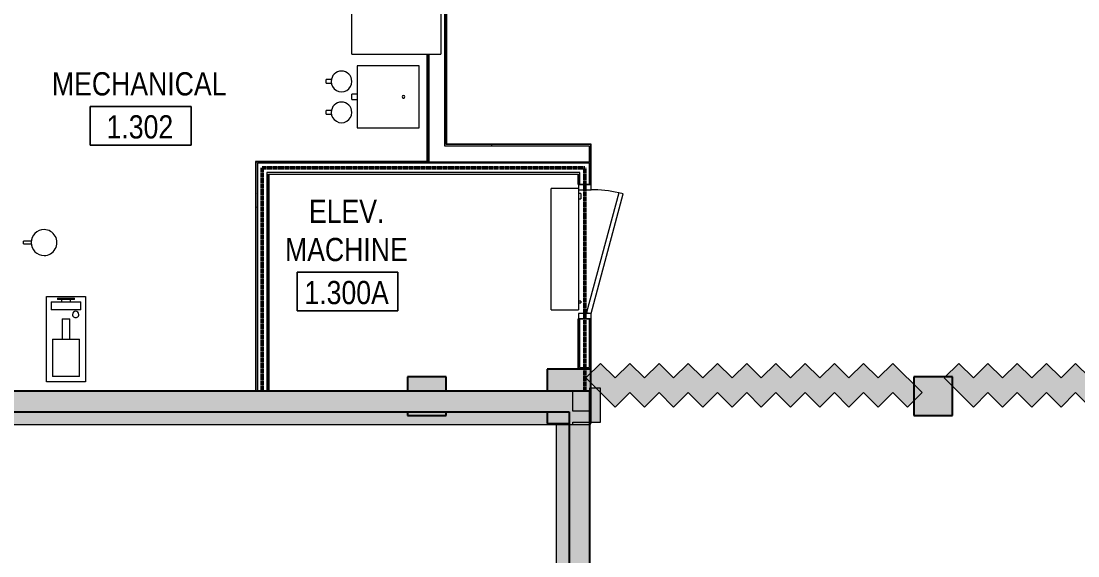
# Model space of a CAD drawing. Header units: inches. Extents: x -3640 to -1418, y -3630 to 137.
# Drawn here: x -3357.5 to -2948.4, y -1012.5 to -805.3 of the extents above; entities that cross this region are included whole.
import ezdxf

# ---------------------------------------------------------------- set-up
doc = ezdxf.new("R2010")
doc.units = ezdxf.units.IN
doc.header["$MEASUREMENT"] = 0
doc.linetypes.add('1 HOUR', pattern=[0.3125, 0.1875, -0.0625, 0, -0.0625])
for name, color, linetype, lineweight in [('A-AREA-IDEN', 2, 'Continuous', 9), ('A-DOOR', 31, 'Continuous', 13), ('A-DOOR-FRAM', 31, 'Continuous', 13), ('A-GENM', 13, 'Continuous', 9), ('A-WALL', 113, 'Continuous', 13), ('A-WALL-PATT', 111, 'Continuous', 13), ('I-WALL', 2, 'Continuous', 13), ('L-SITE-WALL', 31, 'Continuous', 13), ('M-EQPM', 50, 'Continuous', 9), ('M-HVAC-DUCT', 70, 'Continuous', 13), ('S-COLS', 52, 'Continuous', 13)]:
    doc.layers.add(name, color=color, linetype=linetype, lineweight=lineweight)
doc.styles.add('Arial Narrow', font='ARIALN.TTF', dxfattribs={"height": 9})
pattern_1 = [(0, (0, 0), (30.72, 7.68), [1.267, -21.773, 1.267, -21.773, -122.88]), (0, (0, 0), (30.72, 7.68), [-46.08, 1.267, -44.813, 1.267, -21.773, -53.76]), (0, (0, 0), (30.72, 7.68), [-115.2, 1.267, -14.093, 1.267, -37.133]), (120, (11.52, 3.84), (-22.011075, 22.7643), [1.267, -21.773, 1.267, -21.773, -122.88]), (120, (11.52, 3.84), (-22.011075, 22.7643), [-46.08, 1.267, -44.813, 1.267, -21.773, -53.76]), (120, (11.52, 3.84), (-22.011075, 22.7643), [-115.2, 1.267, -14.093, 1.267, -37.133]), (240, (15.36, 19.2), (-8.708925, -30.4443), [1.267, -21.773, 1.267, -21.773, -122.88]), (240, (15.36, 19.2), (-8.708925, -30.4443), [-46.08, 1.267, -44.813, 1.267, -21.773, -53.76]), (240, (15.36, 19.2), (-8.708925, -30.4443), [-115.2, 1.267, -14.093, 1.267, -37.133])]

# ---------------------------------------------------------------- blocks, each defined once
blk = doc.blocks.new('15830016-STRUCT_MARTINEZ-MOORE_CENTRAL_v2018_rvt-1-DIMENSION PLAN - LEVEL 1 _567_ - 2__ - CAD')
at = {"layer": 'A-WALL-PATT', "lineweight": 20}
h = blk.add_hatch(color=10, dxfattribs=at)
h.paths.add_polyline_path([(-3577.4, -956.64), (-3515.4, -956.64), (-3515.4, -948.64), (-3577.4, -948.64)], flags=0)
h.paths.add_polyline_path([(-3464.89, -956.64), (-3145.4, -956.64), (-3145.4, -948.64), (-3471.4, -948.64), (-3471.4, -956.64)], flags=0)
h = blk.add_hatch(color=10, dxfattribs=at)
h.paths.add_polyline_path([(-3145.4, -1416.64), (-3137.4, -1416.64), (-3137.4, -1372.64), (-3145.4, -1372.64)], flags=0)
h.paths.add_polyline_path([(-3137.4, -1324.64), (-3137.4, -1264.64), (-3145.4, -1264.64), (-3145.4, -1324.64), (-3140.26, -1324.64)], flags=0)
h.paths.add_polyline_path([(-3145.4, -1216.64), (-3137.4, -1216.64), (-3137.4, -1156.64), (-3145.4, -1156.64), (-3145.4, -1192.64)], flags=0)
h.paths.add_polyline_path([(-3137.4, -1108.64), (-3137.4, -948.64), (-3145.4, -948.64), (-3145.4, -1108.64), (-3140.26, -1108.64)], flags=0)
at = {"layer": 'S-COLS', "lineweight": 5}
h = blk.add_hatch(color=50, dxfattribs=at)
h.paths.add_polyline_path([(-3136.9, -961.14), (-3136.9, -940.14), (-3153.9, -940.14), (-3153.9, -948.64), (-3137.4, -948.64), (-3137.4, -961.14)], flags=0)
h.paths.add_polyline_path([(-3153.9, -961.14), (-3145.4, -961.14), (-3145.4, -956.64), (-3153.9, -956.64)], flags=0)
h = blk.add_hatch(color=50, dxfattribs=at)
h.paths.add_polyline_path([(-3207.9, -958.14), (-3192.9, -958.14), (-3192.9, -956.64), (-3207.9, -956.64)], flags=0)
h.paths.add_polyline_path([(-3207.9, -948.64), (-3192.9, -948.64), (-3192.9, -943.14), (-3207.9, -943.14)], flags=0)
blk.add_hatch(color=50, dxfattribs=at).paths.add_polyline_path([(-2996.9, -958.14), (-2996.9, -943.14), (-3011.9, -943.14), (-3011.9, -958.14)], flags=0)
at = {"layer": 'L-SITE-WALL', "color": 253, "lineweight": 25}
for p, q in [((-3207.9, -948.64), (-3388.9, -948.64)), ((-3192.9, -948.64), (-3207.9, -948.64)), ((-3153.9, -948.64), (-3192.9, -948.64)), ((-3145.4, -948.64), (-3153.9, -948.64)), ((-3137.4, -948.64), (-3145.4, -948.64)), ((-3137.4, -961.14), (-3137.4, -948.64)), ((-3388.9, -956.64), (-3207.9, -956.64)), ((-3207.9, -956.64), (-3192.9, -956.64)), ((-3192.9, -956.64), (-3153.9, -956.64)), ((-3153.9, -956.64), (-3145.4, -956.64)), ((-3145.4, -956.64), (-3145.4, -961.14)), ((-3145.4, -961.14), (-3145.4, -1108.64)), ((-3137.4, -1108.64), (-3137.4, -961.14))]:
    blk.add_line(p, q, dxfattribs=at)
at = {"layer": 'S-COLS', "color": 253, "lineweight": 25}
for p, q in [((-3136.9, -940.14), (-3153.9, -940.14)), ((-3153.9, -940.14), (-3153.9, -948.64)), ((-3136.9, -961.14), (-3136.9, -940.14)), ((-3192.9, -943.14), (-3207.9, -943.14)), ((-3207.9, -943.14), (-3207.9, -948.64)), ((-3192.9, -948.64), (-3192.9, -943.14)), ((-2996.9, -943.14), (-3011.9, -943.14)), ((-3011.9, -943.14), (-3011.9, -958.14)), ((-2996.9, -958.14), (-2996.9, -943.14)), ((-3207.9, -956.64), (-3207.9, -958.14)), ((-3192.9, -958.14), (-3192.9, -956.64)), ((-3153.9, -956.64), (-3153.9, -961.14)), ((-3207.9, -958.14), (-3192.9, -958.14)), ((-3153.9, -961.14), (-3145.4, -961.14)), ((-3137.4, -961.14), (-3136.9, -961.14)), ((-3011.9, -958.14), (-2996.9, -958.14))]:
    blk.add_line(p, q, dxfattribs=at)
at = {"layer": 'S-COLS', "color": 9}
for p, q in [((-3207.9, -948.64), (-3192.9, -948.64)), ((-3153.9, -948.64), (-3145.4, -948.64)), ((-3145.4, -948.64), (-3137.4, -948.64)), ((-3137.4, -948.64), (-3137.4, -961.14)), ((-3192.9, -956.64), (-3207.9, -956.64)), ((-3145.4, -956.64), (-3153.9, -956.64)), ((-3145.4, -961.14), (-3145.4, -956.64))]:
    blk.add_line(p, q, dxfattribs=at)
blk = doc.blocks.new('Pump_Condensate_Elect-BSALS - Pump_Condensate_Elect-BSALS 2-2045264-DIMENSION PLAN - LEVEL 1 _567_ - 2__ - CAD')
at = {"layer": 'M-EQPM', "color": 250}
for p, q in [((24, 12), (0, 12)), ((0, 12), (0, -12)), ((24, -12), (24, 12)), ((36, 6.75), (33.9, 6.75)), ((33.9, 5.25), (36, 5.25)), ((36, 6.75), (36, 5.25)), ((26.01, 1), (24, 1)), ((26.01, 1), (26.01, -1)), ((24, -1), (26.01, -1)), ((36, -5.25), (33.9, -5.25)), ((33.9, -6.75), (36, -6.75)), ((36, -5.25), (36, -6.75)), ((0, -12), (24, -12))]:
    blk.add_line(p, q, dxfattribs=at)
for centre, radius, start, end in [((30, 6), 4, 360, 180), ((30, 6), 4, 180, 360), ((6, 0), 0.5, 360, 180), ((6, 0), 0.5, 180, 360), ((30, -6), 4, 360, 180), ((30, -6), 4, 180, 360)]:
    blk.add_arc(centre, radius, start, end, dxfattribs=at)
blk = doc.blocks.new('Pump_Centrifugal_BaseMounted-BSALS - Standard-2305872-DIMENSION PLAN - LEVEL 1 _567_ - 2__ - CAD')
at = {"layer": 'M-EQPM', "color": 1}
for p, q in [((0, 0), (0, 33)), ((0, 33), (15, 33)), ((15, 33), (15, 0)), ((2.25, 31), (2.25, 16.5)), ((2.25, 31), (12.75, 31)), ((12.75, 16.5), (12.75, 31)), ((12.75, 16.5), (2.25, 16.5)), ((6, 16.5), (6, 8.65625)), ((9, 8.65625), (9, 16.5)), ((9, 8.65625), (6, 8.65625)), ((1.75, 5.15625), (1.75, 2.03125)), ((1.75, 5.15625), (13.25, 5.15625)), ((13.25, 2.03125), (13.25, 5.15625)), ((13.25, 2.03125), (1.75, 2.03125)), ((4.25, 1.09375), (4.25, 0.59375)), ((4.25, 1.09375), (10.75, 1.09375)), ((10.75, 0.59375), (4.25, 0.59375)), ((5.75, 2.03125), (5.75, 1.09375)), ((9.25, 1.09375), (9.25, 2.03125)), ((10.75, 0.59375), (10.75, 1.09375)), ((15, 0), (0, 0))]:
    blk.add_line(p, q, dxfattribs=at)
for start, end in [(360, 180), (180, 360)]:
    blk.add_arc((3.75, 6.90625), 1.25, start, end, dxfattribs=at)
blk = doc.blocks.new('WaterTreatment_BSALS - WaterTreatment_BSALS-2322438-DIMENSION PLAN - LEVEL 1 _567_ - 2__ - CAD')
at = {"layer": 'M-EQPM', "color": 250}
for p, q in [((-0.5, -4.93), (-0.5, -8)), ((0.5, -8), (-0.5, -8)), ((0.5, -8), (0.5, -4.93))]:
    blk.add_line(p, q, dxfattribs=at)
for start, end in [(360, 180), (180, 360)]:
    blk.add_arc((0, 0), 5, start, end, dxfattribs=at)
blk = doc.blocks.new('VRF-Wall Mounted-BSALS - 47x12x15-2578221-DIMENSION PLAN - LEVEL 1 _567_ - 2__ - CAD')
at = {"layer": 'M-EQPM', "color": 250}
for p, q in [((-3152.27, -917.14), (-3152.27, -870.14)), ((-3141.77, -870.14), (-3152.27, -870.14)), ((-3141.77, -870.14), (-3141.77, -917.14)), ((-3140.77, -872.14), (-3141.77, -872.14)), ((-3141.77, -874.14), (-3140.77, -874.14)), ((-3140.77, -872.14), (-3140.77, -874.14)), ((-3140.77, -913.77), (-3141.77, -913.77)), ((-3141.77, -914.52), (-3140.77, -914.52)), ((-3140.77, -913.77), (-3140.77, -914.52)), ((-3152.27, -917.14), (-3141.77, -917.14))]:
    blk.add_line(p, q, dxfattribs=at)
blk = doc.blocks.new('15830016-MECH_BSALS_CENTRAL_v2018_rvt-1-DIMENSION PLAN - LEVEL 1 _567_ - 2__ - CAD')
at = {"layer": 'M-HVAC-DUCT', "color": 1, "lineweight": 9}
for p, q in [((-3229.52, -818.09), (-3229.52, -782.09)), ((-3195.02, -782.09), (-3195.02, -818.09)), ((-3229.52, -818.09), (-3195.02, -818.09))]:
    blk.add_line(p, q, dxfattribs=at)
at = {"color": 250, "lineweight": 9}
for name, p, rotation in [('Pump_Condensate_Elect-BSALS - Pump_Condensate_Elect-BSALS 2-2045264-DIMENSION PLAN - LEVEL 1 _567_ - 2__ - CAD', (-3203.47, -834.67), 180), ('WaterTreatment_BSALS - WaterTreatment_BSALS-2322438-DIMENSION PLAN - LEVEL 1 _567_ - 2__ - CAD', (-3348.64, -891.1), 269.9999999999995), ('Pump_Centrifugal_BaseMounted-BSALS - Standard-2305872-DIMENSION PLAN - LEVEL 1 _567_ - 2__ - CAD', (-3332.65, -912.04), 180)]:
    blk.add_blockref(name, p, dxfattribs=dict(at, rotation=rotation))
blk.add_blockref('VRF-Wall Mounted-BSALS - 47x12x15-2578221-DIMENSION PLAN - LEVEL 1 _567_ - 2__ - CAD', (0, 0), dxfattribs=at)
blk = doc.blocks.new('Basic Wall _ B3-4 7_8_-BSALS - ___-3567865-DIMENSION PLAN - LEVEL 1 _567_ - 2__ - CAD')
at = {"layer": 'I-WALL', "lineweight": 20}
for p, q in [((-3141.9, -864.77), (-3141.77, -864.64)), ((-3141.9, -868.64), (-3141.9, -864.77)), ((-3141.77, -868.64), (-3141.9, -868.64)), ((-3141.9, -920.64), (-3141.77, -920.64)), ((-3141.9, -940.14), (-3141.9, -920.64))]:
    blk.add_line(p, q, dxfattribs=at)
blk = doc.blocks.new('Basic Wall _ B3-4 7_8_-BSALS - ___-3567864-DIMENSION PLAN - LEVEL 1 _567_ - 2__ - CAD')
at = {"layer": 'I-WALL', "lineweight": 20}
for p, q in [((-3136.9, -859.77), (-3136.77, -859.64)), ((-3136.77, -868.64), (-3136.77, -859.64)), ((-3136.77, -868.64), (-3136.9, -868.64)), ((-3136.9, -920.64), (-3136.77, -920.64)), ((-3136.77, -940.14), (-3136.77, -920.64)), ((-3136.77, -940.14), (-3136.9, -940.14))]:
    blk.add_line(p, q, dxfattribs=at)
blk = doc.blocks.new('Door-A1_1-BSALS1 - A1_1-48x84-BSALS-2566390-DIMENSION PLAN - LEVEL 1 _567_ - 2__ - CAD')
at = {"layer": 'A-DOOR', "lineweight": 20}
for p, q in [((-22.36, 14.86), (-22.82, 13.17)), ((-22.82, 13.17), (23.55, 0.75)), ((24, 2.44), (-22.36, 14.86)), ((23.55, 0.75), (24, 2.44))]:
    blk.add_line(p, q, dxfattribs=at)
at = {"layer": 'A-DOOR', "lineweight": 9}
blk.add_arc((24, 2.58), 48, 167.2539, 180.1703, dxfattribs=at)
at = {"layer": 'A-DOOR-FRAM', "lineweight": 20}
for p, q in [((-24, 2.44), (-26, 2.44)), ((-26, 2.44), (-26, -2.44)), ((-24, -2.44), (-24, 2.44)), ((26, 2.44), (24, 2.44)), ((24, 2.44), (24, -2.44)), ((26, -2.44), (26, 2.44)), ((-26, -2.44), (-24.5, -2.44)), ((24, -2.44), (26, -2.44))]:
    blk.add_line(p, q, dxfattribs=at)
blk = doc.blocks.new('Archery Screen - Archery Screen-1837861-DIMENSION PLAN - LEVEL 1 _567_ - 2__ - CAD')
at = {"layer": 'A-WALL', "lineweight": 20}
h = blk.add_hatch(color=10, dxfattribs=at)
h.paths.add_polyline_path([(-2954.91, -954.87), (-2949.25, -949.21), (-2943.59, -954.87), (-2937.94, -949.21), (-2932.28, -954.87), (-2926.62, -949.21), (-2920.97, -954.87), (-2915.31, -949.21), (-2909.65, -954.87), (-2903.99, -949.21), (-2898.34, -954.87), (-2892.68, -949.21), (-2887.02, -954.87), (-2881.37, -949.21), (-2875.71, -954.87), (-2870.05, -949.21), (-2864.4, -954.87), (-2858.74, -949.21), (-2853.08, -954.87), (-2847.43, -949.21), (-2841.77, -954.87), (-2836.11, -949.21), (-2830.46, -954.87), (-2824.8, -949.21), (-2819.14, -954.87), (-2813.49, -949.21), (-2824.8, -937.9), (-2830.46, -943.55), (-2836.11, -937.9), (-2841.77, -943.55), (-2847.43, -937.9), (-2853.08, -943.55), (-2858.74, -937.9), (-2864.4, -943.55), (-2870.05, -937.9), (-2875.71, -943.55), (-2881.37, -937.9), (-2887.02, -943.55), (-2892.68, -937.9), (-2898.34, -943.55), (-2903.99, -937.9), (-2909.65, -943.55), (-2915.31, -937.9), (-2920.97, -943.55), (-2926.62, -937.9), (-2932.28, -943.55), (-2937.94, -937.9), (-2943.59, -943.55), (-2949.25, -937.9), (-2954.91, -943.55), (-2960.56, -937.9), (-2966.22, -943.55), (-2971.88, -937.9), (-2977.53, -943.55), (-2983.19, -937.9), (-2988.85, -943.55), (-2994.5, -937.9), (-3000.16, -943.55), (-2988.85, -954.87), (-2983.19, -949.21), (-2977.53, -954.87), (-2971.88, -949.21), (-2966.22, -954.87), (-2960.56, -949.21)], flags=0)
h.paths.add_polyline_path([(-3093.59, -954.87), (-3087.93, -949.21), (-3082.27, -954.87), (-3076.62, -949.21), (-3070.96, -954.87), (-3065.3, -949.21), (-3059.65, -954.87), (-3053.99, -949.21), (-3048.33, -954.87), (-3042.68, -949.21), (-3037.02, -954.87), (-3031.36, -949.21), (-3025.69, -954.85), (-3020.05, -949.21), (-3014.39, -954.87), (-3008.74, -949.21), (-3020.05, -937.9), (-3025.71, -943.55), (-3031.36, -937.9), (-3037.02, -943.55), (-3042.68, -937.9), (-3048.33, -943.55), (-3053.99, -937.9), (-3059.65, -943.55), (-3065.3, -937.9), (-3070.96, -943.55), (-3076.62, -937.9), (-3082.27, -943.55), (-3087.93, -937.9), (-3093.59, -943.55), (-3099.24, -937.9), (-3104.9, -943.55), (-3110.56, -937.9), (-3116.22, -943.55), (-3121.87, -937.9), (-3127.53, -943.55), (-3133.19, -937.9), (-3138.84, -943.55), (-3127.53, -954.87), (-3121.87, -949.21), (-3116.22, -954.87), (-3110.56, -949.21), (-3104.9, -954.87), (-3099.24, -949.21)], flags=0)
for p, q in [((-3133.19, -937.9), (-3138.84, -943.55)), ((-3127.53, -943.55), (-3133.19, -937.9)), ((-3121.87, -937.9), (-3127.53, -943.55)), ((-3116.22, -943.55), (-3121.87, -937.9)), ((-3110.56, -937.9), (-3116.22, -943.55)), ((-3104.9, -943.55), (-3110.56, -937.9)), ((-3099.24, -937.9), (-3104.9, -943.55)), ((-3093.59, -943.55), (-3099.24, -937.9)), ((-3087.93, -937.9), (-3093.59, -943.55)), ((-3082.27, -943.55), (-3087.93, -937.9)), ((-3076.62, -937.9), (-3082.27, -943.55)), ((-3070.96, -943.55), (-3076.62, -937.9)), ((-3065.3, -937.9), (-3070.96, -943.55)), ((-3059.65, -943.55), (-3065.3, -937.9)), ((-3053.99, -937.9), (-3059.65, -943.55)), ((-3048.33, -943.55), (-3053.99, -937.9)), ((-3042.68, -937.9), (-3048.33, -943.55)), ((-3037.02, -943.55), (-3042.68, -937.9)), ((-3031.36, -937.9), (-3037.02, -943.55)), ((-3025.71, -943.55), (-3031.36, -937.9)), ((-3020.05, -937.9), (-3025.71, -943.55)), ((-3008.74, -949.21), (-3020.05, -937.9)), ((-2994.5, -937.9), (-3000.16, -943.55)), ((-2988.85, -943.55), (-2994.5, -937.9)), ((-2983.19, -937.9), (-2988.85, -943.55)), ((-2977.53, -943.55), (-2983.19, -937.9)), ((-2971.88, -937.9), (-2977.53, -943.55)), ((-2966.22, -943.55), (-2971.88, -937.9)), ((-2960.56, -937.9), (-2966.22, -943.55)), ((-2954.91, -943.55), (-2960.56, -937.9)), ((-2949.25, -937.9), (-2954.91, -943.55)), ((-2943.59, -943.55), (-2949.25, -937.9)), ((-2937.94, -937.9), (-2943.59, -943.55)), ((-2932.28, -943.55), (-2937.94, -937.9)), ((-2926.62, -937.9), (-2932.28, -943.55)), ((-2920.97, -943.55), (-2926.62, -937.9)), ((-2915.31, -937.9), (-2920.97, -943.55)), ((-2909.65, -943.55), (-2915.31, -937.9)), ((-2903.99, -937.9), (-2909.65, -943.55)), ((-2898.34, -943.55), (-2903.99, -937.9)), ((-2892.68, -937.9), (-2898.34, -943.55)), ((-2887.02, -943.55), (-2892.68, -937.9)), ((-2881.37, -937.9), (-2887.02, -943.55)), ((-2875.71, -943.55), (-2881.37, -937.9)), ((-2870.05, -937.9), (-2875.71, -943.55)), ((-2864.4, -943.55), (-2870.05, -937.9)), ((-2858.74, -937.9), (-2864.4, -943.55)), ((-2853.08, -943.55), (-2858.74, -937.9)), ((-2847.43, -937.9), (-2853.08, -943.55)), ((-2841.77, -943.55), (-2847.43, -937.9)), ((-2836.11, -937.9), (-2841.77, -943.55)), ((-2830.46, -943.55), (-2836.11, -937.9)), ((-2824.8, -937.9), (-2830.46, -943.55)), ((-2813.49, -949.21), (-2824.8, -937.9)), ((-3138.84, -943.55), (-3127.53, -954.87)), ((-3000.16, -943.55), (-2988.85, -954.87)), ((-3127.53, -954.87), (-3121.87, -949.21)), ((-3121.87, -949.21), (-3116.22, -954.87)), ((-3116.22, -954.87), (-3110.56, -949.21)), ((-3110.56, -949.21), (-3104.9, -954.87)), ((-3104.9, -954.87), (-3099.24, -949.21)), ((-3099.24, -949.21), (-3093.59, -954.87)), ((-3093.59, -954.87), (-3087.93, -949.21)), ((-3087.93, -949.21), (-3082.27, -954.87)), ((-3082.27, -954.87), (-3076.62, -949.21)), ((-3076.62, -949.21), (-3070.96, -954.87)), ((-3070.96, -954.87), (-3065.3, -949.21)), ((-3065.3, -949.21), (-3059.65, -954.87)), ((-3059.65, -954.87), (-3053.99, -949.21)), ((-3053.99, -949.21), (-3048.33, -954.87)), ((-3048.33, -954.87), (-3042.68, -949.21)), ((-3042.68, -949.21), (-3037.02, -954.87)), ((-3037.02, -954.87), (-3031.36, -949.21)), ((-3031.36, -949.21), (-3025.71, -954.87)), ((-3025.71, -954.87), (-3020.05, -949.21)), ((-3020.05, -949.21), (-3014.39, -954.87)), ((-3014.39, -954.87), (-3008.74, -949.21)), ((-2988.85, -954.87), (-2983.19, -949.21)), ((-2983.19, -949.21), (-2977.53, -954.87)), ((-2977.53, -954.87), (-2971.88, -949.21)), ((-2971.88, -949.21), (-2966.22, -954.87)), ((-2966.22, -954.87), (-2960.56, -949.21)), ((-2960.56, -949.21), (-2954.91, -954.87)), ((-2954.91, -954.87), (-2949.25, -949.21)), ((-2949.25, -949.21), (-2943.59, -954.87)), ((-2943.59, -954.87), (-2937.94, -949.21)), ((-2937.94, -949.21), (-2932.28, -954.87)), ((-2932.28, -954.87), (-2926.62, -949.21)), ((-2926.62, -949.21), (-2920.97, -954.87)), ((-2920.97, -954.87), (-2915.31, -949.21)), ((-2915.31, -949.21), (-2909.65, -954.87)), ((-2909.65, -954.87), (-2903.99, -949.21)), ((-2903.99, -949.21), (-2898.34, -954.87)), ((-2898.34, -954.87), (-2892.68, -949.21)), ((-2892.68, -949.21), (-2887.02, -954.87)), ((-2887.02, -954.87), (-2881.37, -949.21)), ((-2881.37, -949.21), (-2875.71, -954.87)), ((-2875.71, -954.87), (-2870.05, -949.21)), ((-2870.05, -949.21), (-2864.4, -954.87)), ((-2864.4, -954.87), (-2858.74, -949.21)), ((-2858.74, -949.21), (-2853.08, -954.87)), ((-2853.08, -954.87), (-2847.43, -949.21)), ((-2847.43, -949.21), (-2841.77, -954.87)), ((-2841.77, -954.87), (-2836.11, -949.21)), ((-2836.11, -949.21), (-2830.46, -954.87)), ((-2830.46, -954.87), (-2824.8, -949.21)), ((-2824.8, -949.21), (-2819.14, -954.87)), ((-2819.14, -954.87), (-2813.49, -949.21))]:
    blk.add_line(p, q, dxfattribs=at)
blk = doc.blocks.new('Basic Wall _ B3-4 7_8_-BSALS - ___-3567967-DIMENSION PLAN - LEVEL 1 _567_ - 2__ - CAD')
at = {"layer": 'I-WALL', "lineweight": 20}
for p, q in [((-3261.77, -864.64), (-3261.65, -864.77)), ((-3261.65, -864.77), (-3261.65, -948.64))]:
    blk.add_line(p, q, dxfattribs=at)
blk = doc.blocks.new('Basic Wall _ B3-4 7_8_-BSALS - ___-3567966-DIMENSION PLAN - LEVEL 1 _567_ - 2__ - CAD')
at = {"layer": 'I-WALL', "lineweight": 20}
for q in [(-3266.65, -859.77), (-3266.77, -948.64)]:
    blk.add_line((-3266.77, -859.64), q, dxfattribs=at)
blk = doc.blocks.new('Basic Wall _ B3-4 7_8_-BSALS - ___-3567969-DIMENSION PLAN - LEVEL 1 _567_ - 2__ - CAD')
at = {"layer": 'I-WALL', "lineweight": 20}
for p, q in [((-3261.65, -864.77), (-3261.77, -864.64)), ((-3141.9, -864.77), (-3261.65, -864.77)), ((-3141.77, -864.64), (-3141.9, -864.77))]:
    blk.add_line(p, q, dxfattribs=at)
blk = doc.blocks.new('Basic Wall _ B3-4 7_8_-BSALS - ___-3567968-DIMENSION PLAN - LEVEL 1 _567_ - 2__ - CAD')
at = {"layer": 'I-WALL', "lineweight": 20}
for p, q in [((-3266.65, -859.77), (-3266.77, -859.64)), ((-3200.27, -859.64), (-3266.77, -859.64)), ((-3136.77, -859.64), (-3136.9, -859.77))]:
    blk.add_line(p, q, dxfattribs=at)
blk = doc.blocks.new('Basic Wall _ B6-7 1_4_-BSALS - ___-3569057-DIMENSION PLAN - LEVEL 1 _567_ - 2__ - CAD')
at = {"layer": 'I-WALL', "lineweight": 20}
for p, q in [((-3200.27, -782.09), (-3200.27, -780.64)), ((-3200.27, -859.64), (-3200.27, -818.09))]:
    blk.add_line(p, q, dxfattribs=at)
blk = doc.blocks.new('Basic Wall _ B6-7 1_4_-BSALS - ___-3569056-DIMENSION PLAN - LEVEL 1 _567_ - 2__ - CAD')
at = {"layer": 'I-WALL', "lineweight": 20}
for p in [(-3192.9, -780.64), (-3192.77, -853.02)]:
    blk.add_line(p, (-3192.77, -780.64), dxfattribs=at)
blk = doc.blocks.new('Basic Wall _ A6-6 5_8_-BSALS - ___-3570667-DIMENSION PLAN - LEVEL 1 _567_ - 2__ - CAD')
at = {"layer": 'I-WALL', "lineweight": 20}
for q in [(-3192.77, -853.02), (-3136.9, -853.14)]:
    blk.add_line((-3136.77, -853.02), q, dxfattribs=at)
blk = doc.blocks.new('Basic Wall _ A6-6 5_8_-BSALS - ___-3570668-DIMENSION PLAN - LEVEL 1 _567_ - 2__ - CAD')
at = {"layer": 'I-WALL', "lineweight": 20}
for p, q in [((-3136.9, -853.14), (-3136.77, -853.02)), ((-3136.77, -859.77), (-3136.77, -853.02)), ((-3136.77, -859.77), (-3136.9, -859.77))]:
    blk.add_line(p, q, dxfattribs=at)
blk = doc.blocks.new('Fire Rating - BSALS _Combined_1 - 1-Hour Fire-3470529-DIMENSION PLAN - LEVEL 1 _567_ - 2__ - CAD')
at = {"layer": 'A-GENM', "linetype": '1 HOUR', "lineweight": 50}
blk.add_line((0, 0), (86.4375, 0), dxfattribs=at)
blk = doc.blocks.new('Fire Rating - BSALS _Combined_1 - 1-Hour Fire-3470593-DIMENSION PLAN - LEVEL 1 _567_ - 2__ - CAD')
at = {"layer": 'A-GENM', "linetype": '1 HOUR', "lineweight": 50}
blk.add_line((0, 0), (86, 0), dxfattribs=at)
blk = doc.blocks.new('Fire Rating - BSALS _Combined_1 - 1-Hour Fire-3470657-DIMENSION PLAN - LEVEL 1 _567_ - 2__ - CAD')
at = {"layer": 'A-GENM', "linetype": '1 HOUR', "lineweight": 50}
blk.add_line((0, 0), (124.875, 0), dxfattribs=at)
blk = doc.blocks.new('Room Tag- BSALS - Room Tag-28050-DIMENSION PLAN - LEVEL 1 _567_ - 2__ - CAD')
at = {"layer": 'A-AREA-IDEN'}
for p, q in [((-0.203125, -0.171875), (-0.203125, -0.015625)), ((-0.203125, -0.015625), (0.203125, -0.015625)), ((0.203125, -0.015625), (-0.203125, -0.015625)), ((-0.203125, -0.015625), (-0.203125, -0.171875)), ((0.203125, -0.015625), (0.203125, -0.171875)), ((0.203125, -0.171875), (0.203125, -0.015625)), ((0.203125, -0.171875), (-0.203125, -0.171875)), ((-0.203125, -0.171875), (0.203125, -0.171875))]:
    blk.add_line(p, q, dxfattribs=at)

msp = doc.modelspace()

# ---------------------------------------------------------------- block references
at = {"lineweight": 5}
msp.add_blockref('15830016-STRUCT_MARTINEZ-MOORE_CENTRAL_v2018_rvt-1-DIMENSION PLAN - LEVEL 1 _567_ - 2__ - CAD', (0, 0), dxfattribs=at)

# ---------------------------------------------------------------- next in the draw order: hatches: boundary and pattern name
at = {"layer": 'A-WALL-PATT', "lineweight": 9}
h = msp.add_hatch(dxfattribs=at)
h.set_pattern_fill('FP_1', color=256, style=0, pattern_type=2)
h.set_pattern_definition(pattern_1)
h.paths.add_polyline_path([(-3200.15, -859.77), (-3199.52, -859.77), (-3199.52, -818.09), (-3200.15, -818.09), (-3200.15, -839.87)], flags=0)
h.paths.add_polyline_path([(-3200.15, -782.09), (-3199.52, -782.09), (-3199.52, -780.64), (-3200.15, -780.64)], flags=0)
h = msp.add_hatch(dxfattribs=at)
h.set_pattern_fill('FP_1', color=256, style=0, pattern_type=2)
h.set_pattern_definition(pattern_1)
h.paths.add_polyline_path([(-3192.9, -853.77), (-3192.9, -780.64), (-3193.52, -780.64), (-3193.52, -853.77)], flags=0)
h = msp.add_hatch(dxfattribs=at)
h.set_pattern_fill('FP_1', color=256, style=0, pattern_type=2)
h.set_pattern_definition(pattern_1)
h.paths.add_polyline_path([(-3137.52, -853.77), (-3137.52, -853.14), (-3192.9, -853.14), (-3192.9, -853.77), (-3140.26, -853.77)], flags=0)
h = msp.add_hatch(dxfattribs=at)
h.set_pattern_fill('FP_1', color=256, style=0, pattern_type=2)
h.set_pattern_definition(pattern_1)
h.paths.add_polyline_path([(-3266.65, -948.64), (-3266.02, -948.64), (-3266.02, -859.77), (-3266.65, -859.77), (-3266.65, -904.62)], flags=0)
h = msp.add_hatch(dxfattribs=at)
h.set_pattern_fill('FP_1', color=256, style=0, pattern_type=2)
h.set_pattern_definition(pattern_1)
h.paths.add_polyline_path([(-3137.52, -860.39), (-3137.52, -859.77), (-3266.02, -859.77), (-3266.02, -860.39), (-3140.26, -860.39)], flags=0)
h = msp.add_hatch(dxfattribs=at)
h.set_pattern_fill('FP_1', color=256, style=0, pattern_type=2)
h.set_pattern_definition(pattern_1)
h.paths.add_polyline_path([(-3262.4, -948.64), (-3261.77, -948.64), (-3261.77, -864.02), (-3262.4, -864.02), (-3262.4, -904.62)], flags=0)
at = {"layer": 'A-WALL-PATT', "lineweight": 20}
h = msp.add_hatch(color=10, dxfattribs=at)
h.paths.add_polyline_path([(-3583.4, -961.64), (-3515.4, -961.64), (-3515.4, -948.64), (-3583.4, -948.64)], flags=0)
h.paths.add_polyline_path([(-3464.89, -961.64), (-3143.9, -961.64), (-3143.9, -948.64), (-3471.4, -948.64), (-3471.4, -961.64)], flags=0)
for points in [[(-3133.19, -960.64), (-3133.19, -947.52), (-3137.44, -947.52), (-3137.44, -960.64)], [(-3137.44, -960.64), (-3137.44, -956.39), (-3143.9, -956.39), (-3143.9, -960.64), (-3140.26, -960.64)]]:
    msp.add_hatch(color=10, dxfattribs=at).paths.add_polyline_path(points, flags=0)
h = msp.add_hatch(color=10, dxfattribs=at)
h.paths.add_polyline_path([(-3150.4, -1411.64), (-3137.4, -1411.64), (-3137.4, -1372.64), (-3150.4, -1372.64)], flags=0)
h.paths.add_polyline_path([(-3140.26, -1324.64), (-3137.4, -1324.64), (-3137.4, -1264.64), (-3150.4, -1264.64), (-3150.4, -1324.64)], flags=0)
h.paths.add_polyline_path([(-3150.4, -1216.64), (-3137.4, -1216.64), (-3137.4, -1156.64), (-3150.4, -1156.64)], flags=0)
h.paths.add_polyline_path([(-3137.4, -1108.64), (-3137.4, -961.7), (-3150.4, -961.7), (-3150.4, -1108.64), (-3140.26, -1108.64)], flags=0)

# ---------------------------------------------------------------- next in the draw order: linework, layer by layer
at = {"layer": 'A-WALL'}
for p, q in [((-3193.52, -853.77), (-3193.52, -767.77)), ((-3199.52, -859.77), (-3199.52, -818.09)), ((-3137.52, -853.77), (-3193.52, -853.77)), ((-3137.52, -859.77), (-3137.52, -853.77)), ((-3266.02, -860.39), (-3266.02, -948.64)), ((-3137.52, -860.39), (-3266.02, -860.39)), ((-3137.52, -868.64), (-3137.52, -860.39)), ((-3262.4, -864.02), (-3262.4, -948.64)), ((-3141.15, -864.02), (-3262.4, -864.02)), ((-3141.15, -868.64), (-3141.15, -864.02)), ((-3141.15, -939.52), (-3141.15, -920.64)), ((-3137.52, -939.52), (-3137.52, -920.64)), ((-3141.15, -939.52), (-3137.52, -939.52))]:
    msp.add_line(p, q, dxfattribs=at)
at = {"layer": 'A-WALL', "lineweight": 20}
for p, q in [((-3266.65, -948.64), (-3449.66, -948.64)), ((-3143.9, -948.64), (-3261.77, -948.64)), ((-3143.9, -956.39), (-3143.9, -948.64)), ((-3143.9, -961.64), (-3143.9, -960.64)), ((-3596.4, -961.64), (-3143.9, -961.64)), ((-3150.4, -961.7), (-3150.4, -1264.64)), ((-3137.4, -961.7), (-3150.4, -961.7)), ((-3137.4, -1264.64), (-3137.4, -961.7))]:
    msp.add_line(p, q, dxfattribs=at)
at = {"layer": 'I-WALL', "lineweight": 20}
for p, q in [((-3192.9, -853.14), (-3192.9, -767.14)), ((-3200.15, -818.09), (-3200.15, -859.77)), ((-3136.9, -853.14), (-3192.9, -853.14)), ((-3136.9, -868.64), (-3136.9, -853.14)), ((-3266.65, -859.77), (-3266.65, -948.64)), ((-3266.65, -859.77), (-3136.9, -859.77)), ((-3261.77, -948.64), (-3261.77, -864.64)), ((-3261.77, -864.64), (-3141.77, -864.64)), ((-3141.77, -864.64), (-3141.77, -868.64)), ((-3141.77, -868.64), (-3136.9, -868.64)), ((-3141.77, -920.64), (-3141.77, -940.14)), ((-3136.9, -920.64), (-3141.77, -920.64)), ((-3136.9, -940.14), (-3136.9, -920.64)), ((-3141.77, -940.14), (-3136.9, -940.14)), ((-3266.65, -948.64), (-3261.77, -948.64)), ((-3137.44, -947.52), (-3137.44, -956.39)), ((-3133.19, -947.52), (-3137.44, -947.52)), ((-3133.19, -960.64), (-3133.19, -947.52)), ((-3137.44, -956.39), (-3143.9, -956.39)), ((-3143.9, -960.64), (-3133.19, -960.64))]:
    msp.add_line(p, q, dxfattribs=at)

# ---------------------------------------------------------------- next in the draw order: block references
at = {"lineweight": 5}
msp.add_blockref('15830016-MECH_BSALS_CENTRAL_v2018_rvt-1-DIMENSION PLAN - LEVEL 1 _567_ - 2__ - CAD', (0, 0), dxfattribs=at)
at = {"layer": 'A-AREA-IDEN', "xscale": 95.99999999999994, "yscale": 95.99999999999994, "zscale": 95.99999999999994}
for p in [(-3311.23, -836.92), (-3231.12, -901.11)]:
    msp.add_blockref('Room Tag- BSALS - Room Tag-28050-DIMENSION PLAN - LEVEL 1 _567_ - 2__ - CAD', p, dxfattribs=at)
at = {"layer": 'A-DOOR', "lineweight": 20, "rotation": 270}
msp.add_blockref('Door-A1_1-BSALS1 - A1_1-48x84-BSALS-2566390-DIMENSION PLAN - LEVEL 1 _567_ - 2__ - CAD', (-3139.33, -894.64), dxfattribs=at)
at = {"layer": 'A-GENM'}
for name, p, rotation in [('Fire Rating - BSALS _Combined_1 - 1-Hour Fire-3470529-DIMENSION PLAN - LEVEL 1 _567_ - 2__ - CAD', (-3264.21, -948.64), 90), ('Fire Rating - BSALS _Combined_1 - 1-Hour Fire-3470657-DIMENSION PLAN - LEVEL 1 _567_ - 2__ - CAD', (-3139.33, -862.2), 180), ('Fire Rating - BSALS _Combined_1 - 1-Hour Fire-3470593-DIMENSION PLAN - LEVEL 1 _567_ - 2__ - CAD', (-3139.33, -862.2), 270)]:
    msp.add_blockref(name, p, dxfattribs=dict(at, rotation=rotation))
at = {"layer": 'A-WALL', "lineweight": 20}
msp.add_blockref('Archery Screen - Archery Screen-1837861-DIMENSION PLAN - LEVEL 1 _567_ - 2__ - CAD', (0, 0), dxfattribs=at)
at = {"layer": 'I-WALL', "lineweight": 20}
for name in ['Basic Wall _ B6-7 1_4_-BSALS - ___-3569057-DIMENSION PLAN - LEVEL 1 _567_ - 2__ - CAD', 'Basic Wall _ B6-7 1_4_-BSALS - ___-3569056-DIMENSION PLAN - LEVEL 1 _567_ - 2__ - CAD', 'Basic Wall _ A6-6 5_8_-BSALS - ___-3570667-DIMENSION PLAN - LEVEL 1 _567_ - 2__ - CAD', 'Basic Wall _ A6-6 5_8_-BSALS - ___-3570668-DIMENSION PLAN - LEVEL 1 _567_ - 2__ - CAD', 'Basic Wall _ B3-4 7_8_-BSALS - ___-3567966-DIMENSION PLAN - LEVEL 1 _567_ - 2__ - CAD', 'Basic Wall _ B3-4 7_8_-BSALS - ___-3567968-DIMENSION PLAN - LEVEL 1 _567_ - 2__ - CAD', 'Basic Wall _ B3-4 7_8_-BSALS - ___-3567864-DIMENSION PLAN - LEVEL 1 _567_ - 2__ - CAD', 'Basic Wall _ B3-4 7_8_-BSALS - ___-3567967-DIMENSION PLAN - LEVEL 1 _567_ - 2__ - CAD', 'Basic Wall _ B3-4 7_8_-BSALS - ___-3567969-DIMENSION PLAN - LEVEL 1 _567_ - 2__ - CAD', 'Basic Wall _ B3-4 7_8_-BSALS - ___-3567865-DIMENSION PLAN - LEVEL 1 _567_ - 2__ - CAD']:
    msp.add_blockref(name, (0, 0), dxfattribs=at)

# ---------------------------------------------------------------- next in the draw order: texts
at = {"layer": 'A-AREA-IDEN', "char_height": 9, "attachment_point": 1, "style": 'Arial Narrow'}
for s, insert, width in [('MECHANICAL', (-3345.59, -825.11), 83.022), ('1.302', (-3324.45, -841.79), 31.512), ('ELEV.', (-3246.11, -874.55), 36.057), ('MACHINE', (-3255.36, -889.3), 58.479), ('1.300A', (-3247.84, -905.97), 39.996)]:
    msp.add_mtext(s, dxfattribs=dict(at, insert=insert, width=width))

doc.saveas('drawing.dxf')
